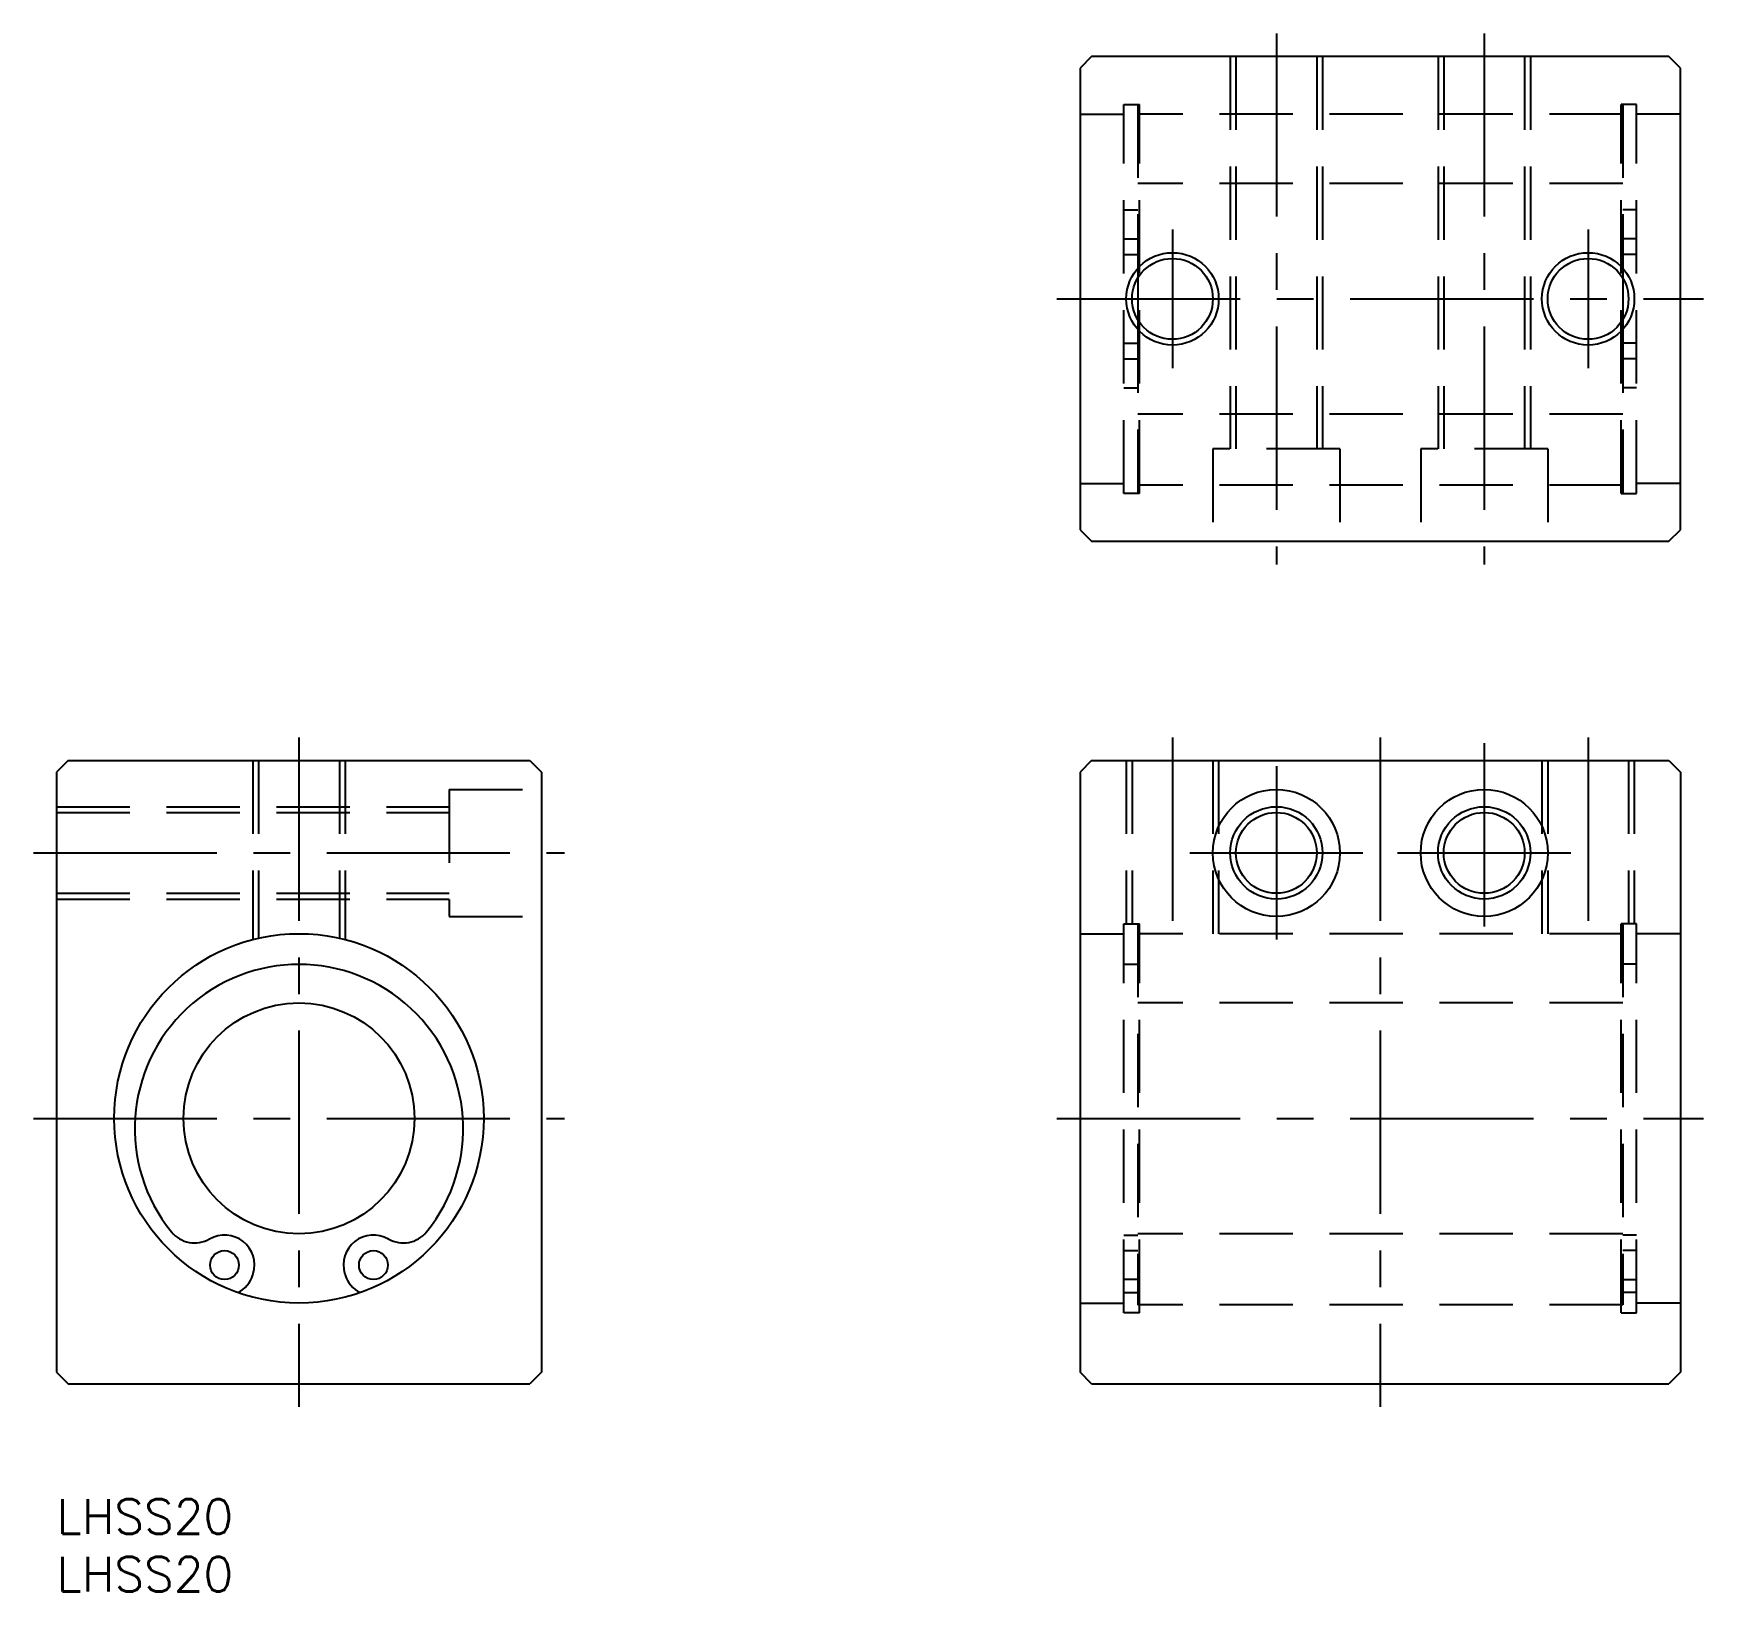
# Model space of a CAD drawing. Extents: x -2 to 143, y -8 to 127.
import ezdxf

# ---------------------------------------------------------------- set-up
doc = ezdxf.new("R2010")
doc.units = 0
doc.header["$LTSCALE"] = 0.5
doc.linetypes.add('CENTER', pattern=[50.8, 31.75, -6.35, 6.35, -6.35])
doc.linetypes.add('DASHED', pattern=[19.05, 12.7, -6.35])
for name, color, linetype in [('MSM_CENTER', 1, 'CENTER'), ('MSM_CONTINUOUS', 7, 'CONTINUOUS'), ('MSM_DASHED', 4, 'DASHED'), ('MSM_NARROW', 5, 'CONTINUOUS'), ('MSM_PART_NUMBER', 7, 'CONTINUOUS')]:
    doc.layers.add(name, color=color, linetype=linetype)
doc.styles.get("Standard").update_dxf_attribs({"font": 'txt.shx', "height": 3, "bigfont": 'bigfont.shx'})

# ---------------------------------------------------------------- blocks, each defined once
blk = doc.blocks.new('*U11')
at = {"layer": 'MSM_PART_NUMBER'}
blk.add_text('LHSS20', height=3, dxfattribs=at).set_placement((0, -3))
blk = doc.blocks.new('*U12')
at = {"layer": 'MSM_PART_NUMBER'}
blk.add_text('LHSS20', height=3, dxfattribs=at).set_placement((0, -8))

msp = doc.modelspace()

# ---------------------------------------------------------------- linework, layer by layer
at = {"layer": 'MSM_CENTER'}
for p, q in [((105.65, 127), (105.65, 81)), ((123.65, 127), (123.65, 81)), ((96.65, 110), (96.65, 98)), ((132.65, 110), (132.65, 98)), ((86.65, 104), (142.65, 104)), ((21, 66), (21, 8)), ((96.65, 66), (96.65, 47)), ((114.65, 66), (114.65, 8)), ((123.65, 65.5), (123.65, 48.5)), ((132.65, 66), (132.65, 47)), ((105.65, 63.5), (105.65, 48.5)), ((-2, 56), (44, 56)), ((98.15, 56), (113.15, 56)), ((116.15, 56), (131.15, 56)), ((-2, 33), (44, 33)), ((86.65, 33), (142.65, 33))]:
    msp.add_line(p, q, dxfattribs=at)
at = {"layer": 'MSM_CONTINUOUS'}
for p, q in [((89.65, 125), (88.65, 124)), ((139.65, 125), (89.65, 125)), ((140.65, 124), (139.65, 125)), ((88.65, 124), (88.65, 84)), ((140.65, 84), (140.65, 124)), ((93.65, 105.8), (93.65, 102.2)), ((135.65, 105.8), (135.65, 102.2)), ((88.65, 84), (89.65, 83)), ((139.65, 83), (140.65, 84)), ((89.65, 83), (139.65, 83)), ((1, 64), (0, 63)), ((1, 64), (41, 64)), ((41, 64), (42, 63)), ((89.65, 64), (88.65, 63)), ((89.65, 64), (139.65, 64)), ((139.65, 64), (140.65, 63)), ((0, 63), (0, 11)), ((42, 63), (42, 11)), ((88.65, 63), (88.65, 11)), ((140.65, 63), (140.65, 11)), ((42, 50), (42, 50)), ((42, 37), (42, 37)), ((17.01, 19.44), (17.04, 19.56)), ((24.96, 19.56), (24.99, 19.44)), ((0, 11), (1, 10)), ((42, 11), (41, 10)), ((89.65, 10), (88.65, 11)), ((140.65, 11), (139.65, 10)), ((1, 10), (41, 10)), ((89.65, 10), (139.65, 10))]:
    msp.add_line(p, q, dxfattribs=at)
for centre, radius in [((96.65, 104), 3.5), ((132.65, 104), 3.5), ((105.65, 56), 5.5), ((123.65, 56), 5.5), ((105.65, 56), 3.5), ((123.65, 56), 3.5), ((21, 33), 16), ((21, 33), 10), ((14.55, 20.29), 1.25), ((27.45, 20.29), 1.25)]:
    msp.add_circle(centre, radius, dxfattribs=at)
for centre, radius, start, end in [((21, 32.12), 14.22, 320.9849, 219.0151), ((11.97, 24.81), 2.6, 219.0151, 299.7762), ((30.03, 24.81), 2.6, 240.2238, 320.9849), ((14.55, 20.29), 2.6, 343.6002, 119.7762), ((27.45, 20.29), 2.6, 60.2238, 196.3998), ((14.61, 20.15), 2.5, 295.9172, 343.6002), ((27.39, 20.15), 2.5, 196.3998, 244.0828)]:
    msp.add_arc(centre, radius, start, end, dxfattribs=at)
at = {"layer": 'MSM_DASHED'}
for p, q in [((101.65, 125), (101.65, 91)), ((102.15, 125), (102.15, 91)), ((109.15, 125), (109.15, 91)), ((109.65, 125), (109.65, 91)), ((119.65, 125), (119.65, 91)), ((120.15, 125), (120.15, 91)), ((127.15, 125), (127.15, 91)), ((127.65, 125), (127.65, 91)), ((92.45, 87.15), (92.45, 120.85)), ((92.45, 120.85), (93.8, 120.85)), ((93.65, 120.85), (93.65, 105.8)), ((93.8, 87.15), (93.8, 120.85)), ((135.5, 87.15), (135.5, 120.85)), ((136.85, 120.85), (135.5, 120.85)), ((135.65, 120.85), (135.65, 105.8)), ((136.85, 87.15), (136.85, 120.85)), ((88.65, 120), (92.45, 120)), ((135.65, 120), (93.65, 120)), ((140.65, 120), (136.85, 120)), ((135.65, 114), (93.65, 114)), ((92.45, 111.7), (93.65, 111.7)), ((136.85, 111.7), (135.65, 111.7)), ((92.45, 109.2), (93.65, 109.2)), ((136.85, 109.2), (135.65, 109.2)), ((92.45, 107.85), (93.65, 107.85)), ((136.85, 107.85), (135.65, 107.85)), ((93.65, 102.2), (93.65, 87.15)), ((135.65, 102.2), (135.65, 87.15)), ((92.45, 100.15), (93.65, 100.15)), ((136.85, 100.15), (135.65, 100.15)), ((92.45, 98.8), (93.65, 98.8)), ((136.85, 98.8), (135.65, 98.8)), ((92.45, 96.3), (93.65, 96.3)), ((136.85, 96.3), (135.65, 96.3)), ((135.65, 94), (93.65, 94)), ((111.15, 91), (100.15, 91)), ((100.15, 91), (100.15, 83)), ((111.15, 91), (111.15, 83)), ((118.15, 91), (118.15, 83)), ((129.15, 91), (118.15, 91)), ((129.15, 91), (129.15, 83)), ((88.65, 88), (92.45, 88)), ((93.8, 87.15), (92.45, 87.15)), ((135.65, 87.85), (93.65, 87.85)), ((135.5, 87.15), (136.85, 87.15)), ((140.65, 88), (136.85, 88)), ((17, 64), (17, 48.49)), ((17.5, 64), (17.5, 48.61)), ((24.5, 64), (24.5, 48.61)), ((25, 64), (25, 48.49)), ((92.65, 64), (92.65, 49.85)), ((93.15, 64), (93.15, 49.85)), ((100.15, 64), (100.15, 49)), ((100.65, 64), (100.65, 49)), ((128.65, 64), (128.65, 49)), ((129.15, 64), (129.15, 49)), ((136.15, 64), (136.15, 49.85)), ((136.65, 64), (136.65, 49.85)), ((34, 61.5), (34, 50.5)), ((34, 61.5), (42, 61.5)), ((0, 60), (34, 60)), ((0, 59.5), (34, 59.5)), ((0, 52.5), (34, 52.5)), ((0, 52), (34, 52)), ((34, 50.5), (42, 50.5)), ((92.45, 16.15), (92.45, 49.85)), ((92.45, 49.85), (93.8, 49.85)), ((93.65, 49.85), (93.65, 16.85)), ((93.8, 16.15), (93.8, 49.85)), ((136.85, 49.85), (135.5, 49.85)), ((135.5, 16.15), (135.5, 49.85)), ((135.65, 49.85), (135.65, 16.85)), ((136.85, 16.15), (136.85, 49.85)), ((88.65, 49), (92.45, 49)), ((135.65, 49), (93.65, 49)), ((140.65, 49), (136.85, 49)), ((92.45, 46.35), (93.65, 46.35)), ((136.85, 46.35), (135.65, 46.35)), ((135.65, 43), (93.65, 43)), ((92.45, 22.89), (93.65, 22.89)), ((135.65, 23), (93.65, 23)), ((136.85, 22.89), (135.65, 22.89)), ((92.45, 21.54), (93.65, 21.54)), ((136.85, 21.54), (135.65, 21.54)), ((93.65, 19.04), (92.45, 19.04)), ((135.65, 19.04), (136.85, 19.04)), ((92.45, 17.9), (93.65, 17.9)), ((136.85, 17.9), (135.65, 17.9)), ((88.65, 17), (92.45, 17)), ((93.8, 16.15), (92.45, 16.15)), ((135.65, 16.85), (93.65, 16.85)), ((135.5, 16.15), (136.85, 16.15)), ((140.65, 17), (136.85, 17))]:
    msp.add_line(p, q, dxfattribs=at)
at = {"layer": 'MSM_NARROW'}
for centre in [(96.65, 104), (132.65, 104), (105.65, 56), (123.65, 56)]:
    msp.add_circle(centre, 4, dxfattribs=at)

# ---------------------------------------------------------------- block references
at = {"layer": 'MSM_CONTINUOUS'}
for name in ['*U11', '*U12']:
    msp.add_blockref(name, (0, 0), dxfattribs=at)

doc.saveas('drawing.dxf')
